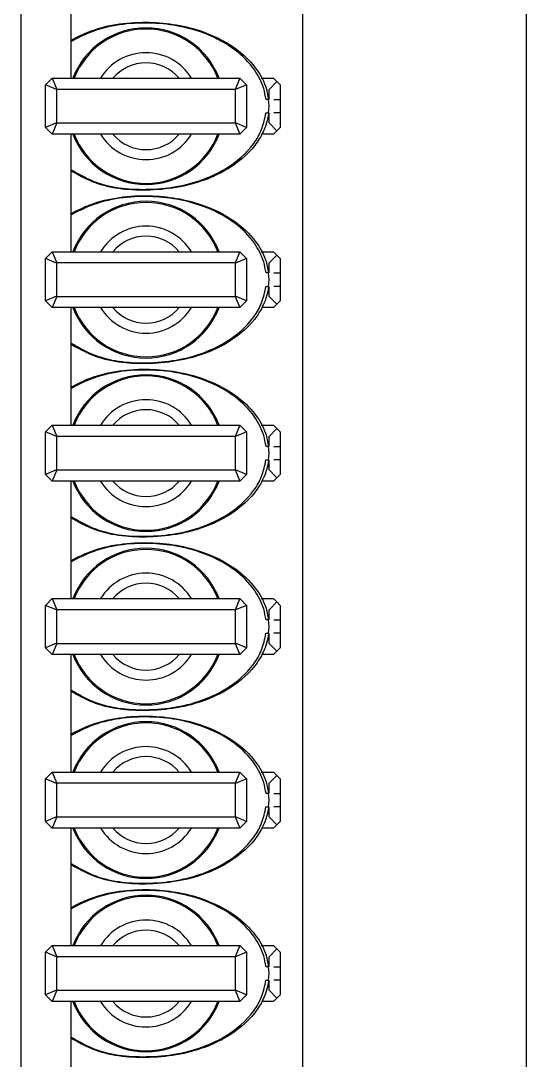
# Model space of a CAD drawing. Header units: millimetres. Extents: x 10 to 584, y 10 to 410.
# Drawn here: x 491.876 to 493.383, y 308.537 to 311.633 of the extents above; entities that cross this region are included whole.
import ezdxf

# ---------------------------------------------------------------- set-up
doc = ezdxf.new("R2010")
doc.units = ezdxf.units.MM

msp = doc.modelspace()

# ---------------------------------------------------------------- linework, layer by layer
at = {"color": 7, "linetype": 'Continuous', "lineweight": 25}
for p, q in [((491.87622, 314.51165), (491.87622, 304.51165)), ((492.71622, 314.51165), (492.71622, 304.51165)), ((493.38289, 314.51165), (493.38289, 304.51165)), ((492.02622, 311.46165), (492.02622, 311.81165)), ((491.94955, 311.44165), (491.96955, 311.46165)), ((491.96955, 311.46165), (492.52955, 311.46165)), ((491.96955, 311.46165), (491.98336, 311.42831)), ((492.52955, 311.46165), (492.51575, 311.42831)), ((492.52955, 311.46165), (492.54955, 311.44165)), ((492.59259, 311.46165), (492.62955, 311.46165)), ((492.61622, 311.42831), (492.63955, 311.45165)), ((492.62955, 311.46165), (492.63955, 311.45165)), ((492.63955, 311.45165), (492.64955, 311.44165)), ((491.94955, 311.31498), (491.94955, 311.44165)), ((491.98289, 311.42784), (491.94955, 311.44165)), ((491.98336, 311.42831), (491.98289, 311.42784)), ((491.98289, 311.42784), (491.98289, 311.32879)), ((492.51575, 311.42831), (491.98336, 311.42831)), ((492.51622, 311.42784), (492.51575, 311.42831)), ((492.54955, 311.44165), (492.51622, 311.42784)), ((492.51622, 311.32879), (492.51622, 311.42784)), ((492.54955, 311.44165), (492.54955, 311.31498)), ((492.61622, 311.39831), (492.61622, 311.42831)), ((492.64955, 311.44165), (492.64955, 311.39831)), ((492.61505, 311.39831), (492.60721, 311.39831)), ((492.60712, 311.35831), (492.61505, 311.35831)), ((492.61622, 311.32831), (492.61622, 311.35831)), ((492.64955, 311.35831), (492.64955, 311.31498)), ((491.98289, 311.32879), (491.94955, 311.31498)), ((491.98336, 311.32831), (491.96955, 311.29498)), ((491.98289, 311.32879), (491.98336, 311.32831)), ((491.98336, 311.32831), (492.51575, 311.32831)), ((492.51575, 311.32831), (492.51622, 311.32879)), ((492.51575, 311.32831), (492.52955, 311.29498)), ((492.54955, 311.31498), (492.51622, 311.32879)), ((492.63955, 311.30498), (492.61622, 311.32831)), ((491.96955, 311.29498), (491.94955, 311.31498)), ((492.52955, 311.29498), (491.96955, 311.29498)), ((492.02622, 310.94498), (492.02622, 311.29498)), ((492.54955, 311.31498), (492.52955, 311.29498)), ((492.62955, 311.29498), (492.59433, 311.29498)), ((492.63955, 311.30498), (492.62955, 311.29498)), ((492.64955, 311.31498), (492.63955, 311.30498)), ((491.94955, 310.92498), (491.96955, 310.94498)), ((491.98289, 310.91117), (491.94955, 310.92498)), ((491.94955, 310.79831), (491.94955, 310.92498)), ((491.96955, 310.94498), (492.52955, 310.94498)), ((491.96955, 310.94498), (491.98336, 310.91165)), ((492.52955, 310.94498), (492.51575, 310.91165)), ((492.54955, 310.92498), (492.51622, 310.91117)), ((492.52955, 310.94498), (492.54955, 310.92498)), ((492.54955, 310.92498), (492.54955, 310.79831)), ((492.59259, 310.94498), (492.62955, 310.94498)), ((492.61622, 310.91165), (492.63955, 310.93498)), ((492.62955, 310.94498), (492.63955, 310.93498)), ((492.63955, 310.93498), (492.64955, 310.92498)), ((492.64955, 310.92498), (492.64955, 310.88165)), ((491.98336, 310.91165), (491.98289, 310.91117)), ((491.98289, 310.91117), (491.98289, 310.81212)), ((492.51575, 310.91165), (491.98336, 310.91165)), ((492.51622, 310.91117), (492.51575, 310.91165)), ((492.51622, 310.81212), (492.51622, 310.91117)), ((492.61622, 310.88165), (492.61622, 310.91165)), ((492.61505, 310.88165), (492.60721, 310.88165)), ((492.60712, 310.84165), (492.61505, 310.84165)), ((492.61622, 310.81165), (492.61622, 310.84165)), ((492.64955, 310.84165), (492.64955, 310.79831)), ((491.98289, 310.81212), (491.94955, 310.79831)), ((491.96955, 310.77831), (491.94955, 310.79831)), ((491.98336, 310.81165), (491.96955, 310.77831)), ((491.98289, 310.81212), (491.98336, 310.81165)), ((491.98336, 310.81165), (492.51575, 310.81165)), ((492.51575, 310.81165), (492.51622, 310.81212)), ((492.51575, 310.81165), (492.52955, 310.77831)), ((492.54955, 310.79831), (492.51622, 310.81212)), ((492.54955, 310.79831), (492.52955, 310.77831)), ((492.63955, 310.78831), (492.61622, 310.81165)), ((492.64955, 310.79831), (492.63955, 310.78831)), ((492.52955, 310.77831), (491.96955, 310.77831)), ((492.02622, 310.42831), (492.02622, 310.77831)), ((492.62955, 310.77831), (492.59433, 310.77831)), ((492.63955, 310.78831), (492.62955, 310.77831)), ((491.94955, 310.40831), (491.96955, 310.42831)), ((491.96955, 310.42831), (492.52955, 310.42831)), ((491.96955, 310.42831), (491.98336, 310.39498)), ((492.52955, 310.42831), (492.51575, 310.39498)), ((492.52955, 310.42831), (492.54955, 310.40831)), ((492.59259, 310.42831), (492.62955, 310.42831)), ((492.62955, 310.42831), (492.63955, 310.41831)), ((491.98289, 310.39451), (491.94955, 310.40831)), ((491.94955, 310.28165), (491.94955, 310.40831)), ((491.98336, 310.39498), (491.98289, 310.39451)), ((491.98289, 310.39451), (491.98289, 310.29545)), ((492.51575, 310.39498), (491.98336, 310.39498)), ((492.51622, 310.39451), (492.51575, 310.39498)), ((492.54955, 310.40831), (492.51622, 310.39451)), ((492.51622, 310.29545), (492.51622, 310.39451)), ((492.54955, 310.40831), (492.54955, 310.28165)), ((492.61622, 310.39498), (492.63955, 310.41831)), ((492.61622, 310.36498), (492.61622, 310.39498)), ((492.63955, 310.41831), (492.64955, 310.40831)), ((492.64955, 310.40831), (492.64955, 310.36498)), ((492.61505, 310.36498), (492.60721, 310.36498)), ((492.60712, 310.32498), (492.61505, 310.32498)), ((492.61622, 310.29498), (492.61622, 310.32498)), ((492.64955, 310.32498), (492.64955, 310.28165)), ((491.98289, 310.29545), (491.94955, 310.28165)), ((491.96955, 310.26165), (491.94955, 310.28165)), ((491.98336, 310.29498), (491.96955, 310.26165)), ((491.98289, 310.29545), (491.98336, 310.29498)), ((491.98336, 310.29498), (492.51575, 310.29498)), ((492.51575, 310.29498), (492.51622, 310.29545)), ((492.51575, 310.29498), (492.52955, 310.26165)), ((492.54955, 310.28165), (492.51622, 310.29545)), ((492.54955, 310.28165), (492.52955, 310.26165)), ((492.63955, 310.27165), (492.61622, 310.29498)), ((492.63955, 310.27165), (492.62955, 310.26165)), ((492.64955, 310.28165), (492.63955, 310.27165)), ((492.52955, 310.26165), (491.96955, 310.26165)), ((492.02622, 309.91165), (492.02622, 310.26165)), ((492.62955, 310.26165), (492.59433, 310.26165)), ((491.94955, 309.89165), (491.96955, 309.91165)), ((491.96955, 309.91165), (492.52955, 309.91165)), ((491.96955, 309.91165), (491.98336, 309.87831)), ((492.52955, 309.91165), (492.51575, 309.87831)), ((492.52955, 309.91165), (492.54955, 309.89165)), ((492.59259, 309.91165), (492.62955, 309.91165)), ((492.61622, 309.87831), (492.63955, 309.90165)), ((492.62955, 309.91165), (492.63955, 309.90165)), ((492.63955, 309.90165), (492.64955, 309.89165)), ((491.98289, 309.87784), (491.94955, 309.89165)), ((491.94955, 309.76498), (491.94955, 309.89165)), ((491.98336, 309.87831), (491.98289, 309.87784)), ((491.98289, 309.87784), (491.98289, 309.77879)), ((492.51575, 309.87831), (491.98336, 309.87831)), ((492.51622, 309.87784), (492.51575, 309.87831)), ((492.54955, 309.89165), (492.51622, 309.87784)), ((492.51622, 309.77879), (492.51622, 309.87784)), ((492.54955, 309.89165), (492.54955, 309.76498)), ((492.61622, 309.84831), (492.61622, 309.87831)), ((492.64955, 309.89165), (492.64955, 309.84831)), ((492.61505, 309.84831), (492.60721, 309.84831)), ((492.60712, 309.80831), (492.61505, 309.80831)), ((492.61622, 309.77831), (492.61622, 309.80831)), ((492.64955, 309.80831), (492.64955, 309.76498)), ((491.98289, 309.77879), (491.94955, 309.76498)), ((491.98336, 309.77831), (491.96955, 309.74498)), ((491.98289, 309.77879), (491.98336, 309.77831)), ((491.98336, 309.77831), (492.51575, 309.77831)), ((492.51575, 309.77831), (492.51622, 309.77879)), ((492.51575, 309.77831), (492.52955, 309.74498)), ((492.54955, 309.76498), (492.51622, 309.77879)), ((492.63955, 309.75498), (492.61622, 309.77831)), ((491.96955, 309.74498), (491.94955, 309.76498)), ((492.52955, 309.74498), (491.96955, 309.74498)), ((492.02622, 309.39498), (492.02622, 309.74498)), ((492.54955, 309.76498), (492.52955, 309.74498)), ((492.62955, 309.74498), (492.59433, 309.74498)), ((492.63955, 309.75498), (492.62955, 309.74498)), ((492.64955, 309.76498), (492.63955, 309.75498)), ((491.94955, 309.37498), (491.96955, 309.39498)), ((491.94955, 309.24831), (491.94955, 309.37498)), ((491.98289, 309.36117), (491.94955, 309.37498)), ((491.96955, 309.39498), (492.52955, 309.39498)), ((491.96955, 309.39498), (491.98336, 309.36165)), ((492.52955, 309.39498), (492.51575, 309.36165)), ((492.54955, 309.37498), (492.51622, 309.36117)), ((492.52955, 309.39498), (492.54955, 309.37498)), ((492.54955, 309.37498), (492.54955, 309.24831)), ((492.59259, 309.39498), (492.62955, 309.39498)), ((492.61622, 309.36165), (492.63955, 309.38498)), ((492.62955, 309.39498), (492.63955, 309.38498)), ((492.63955, 309.38498), (492.64955, 309.37498)), ((492.64955, 309.37498), (492.64955, 309.33165)), ((491.98336, 309.36165), (491.98289, 309.36117)), ((491.98289, 309.36117), (491.98289, 309.26212)), ((492.51575, 309.36165), (491.98336, 309.36165)), ((492.51622, 309.36117), (492.51575, 309.36165)), ((492.51622, 309.26212), (492.51622, 309.36117)), ((492.61622, 309.33165), (492.61622, 309.36165)), ((492.61505, 309.33165), (492.60721, 309.33165)), ((492.60712, 309.29165), (492.61505, 309.29165)), ((492.61622, 309.26165), (492.61622, 309.29165)), ((492.64955, 309.29165), (492.64955, 309.24831)), ((491.98289, 309.26212), (491.94955, 309.24831)), ((491.96955, 309.22831), (491.94955, 309.24831)), ((491.98336, 309.26165), (491.96955, 309.22831)), ((491.98289, 309.26212), (491.98336, 309.26165)), ((491.98336, 309.26165), (492.51575, 309.26165)), ((492.51575, 309.26165), (492.51622, 309.26212)), ((492.51575, 309.26165), (492.52955, 309.22831)), ((492.54955, 309.24831), (492.51622, 309.26212)), ((492.54955, 309.24831), (492.52955, 309.22831)), ((492.63955, 309.23831), (492.61622, 309.26165)), ((492.64955, 309.24831), (492.63955, 309.23831)), ((492.52955, 309.22831), (491.96955, 309.22831)), ((492.02622, 308.87831), (492.02622, 309.22831)), ((492.62955, 309.22831), (492.59433, 309.22831)), ((492.63955, 309.23831), (492.62955, 309.22831)), ((491.94955, 308.85831), (491.96955, 308.87831)), ((491.96955, 308.87831), (492.52955, 308.87831)), ((491.96955, 308.87831), (491.98336, 308.84498)), ((492.52955, 308.87831), (492.51575, 308.84498)), ((492.52955, 308.87831), (492.54955, 308.85831)), ((492.59259, 308.87831), (492.62955, 308.87831)), ((492.62955, 308.87831), (492.63955, 308.86831)), ((491.98289, 308.84451), (491.94955, 308.85831)), ((491.94955, 308.73165), (491.94955, 308.85831)), ((491.98336, 308.84498), (491.98289, 308.84451)), ((491.98289, 308.84451), (491.98289, 308.74545)), ((492.51575, 308.84498), (491.98336, 308.84498)), ((492.51622, 308.84451), (492.51575, 308.84498)), ((492.54955, 308.85831), (492.51622, 308.84451)), ((492.51622, 308.74545), (492.51622, 308.84451)), ((492.54955, 308.85831), (492.54955, 308.73165)), ((492.61622, 308.84498), (492.63955, 308.86831)), ((492.61622, 308.81498), (492.61622, 308.84498)), ((492.63955, 308.86831), (492.64955, 308.85831)), ((492.64955, 308.85831), (492.64955, 308.81498)), ((492.61505, 308.81498), (492.60721, 308.81498)), ((492.60712, 308.77498), (492.61505, 308.77498)), ((492.61622, 308.74498), (492.61622, 308.77498)), ((492.64955, 308.77498), (492.64955, 308.73165)), ((491.98289, 308.74545), (491.94955, 308.73165)), ((491.96955, 308.71165), (491.94955, 308.73165)), ((491.98336, 308.74498), (491.96955, 308.71165)), ((491.98289, 308.74545), (491.98336, 308.74498)), ((491.98336, 308.74498), (492.51575, 308.74498)), ((492.51575, 308.74498), (492.51622, 308.74545)), ((492.51575, 308.74498), (492.52955, 308.71165)), ((492.54955, 308.73165), (492.51622, 308.74545)), ((492.54955, 308.73165), (492.52955, 308.71165)), ((492.63955, 308.72165), (492.61622, 308.74498)), ((492.63955, 308.72165), (492.62955, 308.71165)), ((492.64955, 308.73165), (492.63955, 308.72165)), ((492.52955, 308.71165), (491.96955, 308.71165)), ((492.02622, 308.36165), (492.02622, 308.71165)), ((492.62955, 308.71165), (492.59433, 308.71165))]:
    msp.add_line(p, q, dxfattribs=at)
for centre, start, end in [((492.24955, 311.37831), 20.92483, 159.07517), ((492.24955, 311.37831), 200.92483, 339.07517), ((492.24955, 310.86165), 20.92483, 159.07517), ((492.24955, 310.86165), 200.92483, 339.07517), ((492.24955, 310.34498), 20.92483, 159.07517), ((492.24955, 310.34498), 200.92483, 339.07517), ((492.24955, 309.82831), 20.92483, 159.07517), ((492.24955, 309.82831), 200.92483, 339.07517), ((492.24955, 309.31165), 20.92483, 159.07517), ((492.24955, 309.31165), 200.92483, 339.07517), ((492.24955, 308.79498), 20.92483, 159.07517), ((492.24955, 308.79498), 200.92483, 339.07517)]:
    msp.add_arc(centre, 0.23333, start, end, dxfattribs=at)
at = {"color": 59, "linetype": 'Continuous', "lineweight": 25}
for centre, radius, start, end in [((492.24955, 311.37831), 0.22981, 21.26068, 158.73932), ((492.24955, 311.37831), 0.15921, 31.5611, 148.4389), ((492.24955, 311.37831), 0.1294, 40.09101, 139.90899), ((492.24955, 311.37831), 0.22981, 201.26068, 338.73932), ((492.24955, 311.37831), 0.15921, 211.5611, 328.4389), ((492.24955, 311.37831), 0.1294, 220.09101, 319.90899), ((492.24955, 310.86165), 0.22981, 21.26068, 158.73932), ((492.24955, 310.86165), 0.15921, 31.5611, 148.4389), ((492.24955, 310.86165), 0.1294, 40.09101, 139.90899), ((492.24955, 310.86165), 0.22981, 201.26068, 338.73932), ((492.24955, 310.86165), 0.15921, 211.5611, 328.4389), ((492.24955, 310.86165), 0.1294, 220.09101, 319.90899), ((492.24955, 310.34498), 0.22981, 21.26068, 158.73932), ((492.24955, 310.34498), 0.15921, 31.5611, 148.4389), ((492.24955, 310.34498), 0.1294, 40.09101, 139.90899), ((492.24955, 310.34498), 0.22981, 201.26068, 338.73932), ((492.24955, 310.34498), 0.15921, 211.5611, 328.4389), ((492.24955, 310.34498), 0.1294, 220.09101, 319.90899), ((492.24955, 309.82831), 0.22981, 21.26068, 158.73932), ((492.24955, 309.82831), 0.15921, 31.5611, 148.4389), ((492.24955, 309.82831), 0.1294, 40.09101, 139.90899), ((492.24955, 309.82831), 0.22981, 201.26068, 338.73932), ((492.24955, 309.82831), 0.15921, 211.5611, 328.4389), ((492.24955, 309.82831), 0.1294, 220.09101, 319.90899), ((492.24955, 309.31165), 0.22981, 21.26068, 158.73932), ((492.24955, 309.31165), 0.15921, 31.5611, 148.4389), ((492.24955, 309.31165), 0.1294, 40.09101, 139.90899), ((492.24955, 309.31165), 0.22981, 201.26068, 338.73932), ((492.24955, 309.31165), 0.15921, 211.5611, 328.4389), ((492.24955, 309.31165), 0.1294, 220.09101, 319.90899), ((492.24955, 308.79498), 0.22981, 21.26068, 158.73932), ((492.24955, 308.79498), 0.15921, 31.5611, 148.4389), ((492.24955, 308.79498), 0.1294, 40.09101, 139.90899), ((492.24955, 308.79498), 0.22981, 201.26068, 338.73932), ((492.24955, 308.79498), 0.15921, 211.5611, 328.4389), ((492.24955, 308.79498), 0.1294, 220.09101, 319.90899)]:
    msp.add_arc(centre, radius, start, end, dxfattribs=at)
at = {"color": 7, "linetype": 'Continuous', "lineweight": 25}
for centre in [(492.24955, 311.37831), (492.24955, 310.86165), (492.24955, 310.34498), (492.24955, 309.82831), (492.24955, 309.31165), (492.24955, 308.79498)]:
    msp.add_ellipse(centre, major_axis=(-0.36667, 0), ratio=0.6818182, start_param=3.0615071, end_param=3.2216782, dxfattribs=at)
for points, knots in [([(492.02622, 311.57533), (492.0415, 311.58303), (492.11036, 311.61771), (492.24402, 311.63647), (492.39756, 311.61457), (492.5088, 311.56148), (492.57399, 311.50055), (492.60601, 311.44577), (492.6125, 311.41167), (492.61505, 311.39831)], [0, 0, 0, 0, 0.0734562, 0.3309748, 0.562253, 0.733186, 0.8514207, 0.9417855, 1, 1, 1, 1]), ([(492.63053, 311.39831), (492.63359, 311.39831), (492.64521, 311.39831), (492.64906, 311.39831), (492.64948, 311.39831), (492.64955, 311.39831)], [0, 0, 0, 0, 0.2301759, 0.8737531, 1, 1, 1, 1]), ([(492.61505, 311.35831), (492.61498, 311.35775), (492.61265, 311.33849), (492.60212, 311.30374), (492.56347, 311.24217), (492.50251, 311.19286), (492.39349, 311.14193), (492.2563, 311.12098), (492.1154, 311.13592), (492.04714, 311.17351), (492.02622, 311.18503)], [0, 0, 0, 0, 0.0024244, 0.0832315, 0.1526605, 0.3122964, 0.4103004, 0.6672603, 0.8980368, 1, 1, 1, 1]), ([(492.64955, 311.35831), (492.64867, 311.35831), (492.64736, 311.35831), (492.63501, 311.35831), (492.63093, 311.35831)], [0, 0, 0, 0, 0.6701369, 1, 1, 1, 1]), ([(492.02622, 311.05866), (492.0415, 311.06636), (492.11036, 311.10104), (492.24402, 311.1198), (492.39756, 311.0979), (492.5088, 311.04482), (492.57399, 310.98388), (492.60601, 310.92911), (492.6125, 310.89501), (492.61505, 310.88165)], [0, 0, 0, 0, 0.0734562, 0.3309748, 0.562253, 0.733186, 0.8514207, 0.9417855, 1, 1, 1, 1]), ([(492.63053, 310.88165), (492.63359, 310.88165), (492.64521, 310.88165), (492.64906, 310.88165), (492.64948, 310.88165), (492.64955, 310.88165)], [0, 0, 0, 0, 0.2301759, 0.8737531, 1, 1, 1, 1]), ([(492.61505, 310.84165), (492.61498, 310.84109), (492.61265, 310.82182), (492.60212, 310.78707), (492.56347, 310.7255), (492.50251, 310.67619), (492.39349, 310.62527), (492.2563, 310.60431), (492.1154, 310.61926), (492.04714, 310.65685), (492.02622, 310.66836)], [0, 0, 0, 0, 0.0024244, 0.0832315, 0.1526605, 0.3122964, 0.4103004, 0.6672603, 0.8980368, 1, 1, 1, 1]), ([(492.64955, 310.84165), (492.64867, 310.84165), (492.64736, 310.84165), (492.63501, 310.84165), (492.63093, 310.84165)], [0, 0, 0, 0, 0.6701369, 1, 1, 1, 1]), ([(492.02622, 310.54199), (492.0415, 310.54969), (492.11036, 310.58437), (492.24402, 310.60314), (492.39756, 310.58123), (492.5088, 310.52815), (492.57399, 310.46721), (492.60601, 310.41244), (492.6125, 310.37834), (492.61505, 310.36498)], [0, 0, 0, 0, 0.0734562, 0.3309748, 0.562253, 0.733186, 0.8514207, 0.9417855, 1, 1, 1, 1]), ([(492.63053, 310.36498), (492.63359, 310.36498), (492.64521, 310.36498), (492.64906, 310.36498), (492.64948, 310.36498), (492.64955, 310.36498)], [0, 0, 0, 0, 0.2301759, 0.8737531, 1, 1, 1, 1]), ([(492.61505, 310.32498), (492.61498, 310.32442), (492.61265, 310.30515), (492.60212, 310.27041), (492.56347, 310.20883), (492.50251, 310.15953), (492.39349, 310.1086), (492.2563, 310.08764), (492.1154, 310.10259), (492.04714, 310.14018), (492.02622, 310.1517)], [0, 0, 0, 0, 0.0024244, 0.0832315, 0.1526605, 0.3122964, 0.4103004, 0.6672603, 0.8980368, 1, 1, 1, 1]), ([(492.64955, 310.32498), (492.64867, 310.32498), (492.64736, 310.32498), (492.63501, 310.32498), (492.63093, 310.32498)], [0, 0, 0, 0, 0.6701369, 1, 1, 1, 1]), ([(492.02622, 310.02533), (492.0415, 310.03303), (492.11036, 310.06771), (492.24402, 310.08647), (492.39756, 310.06457), (492.5088, 310.01148), (492.57399, 309.95055), (492.60601, 309.89577), (492.6125, 309.86167), (492.61505, 309.84831)], [0, 0, 0, 0, 0.0734562, 0.3309748, 0.562253, 0.733186, 0.8514207, 0.9417855, 1, 1, 1, 1]), ([(492.63053, 309.84831), (492.63359, 309.84831), (492.64521, 309.84831), (492.64906, 309.84831), (492.64948, 309.84831), (492.64955, 309.84831)], [0, 0, 0, 0, 0.2301759, 0.8737531, 1, 1, 1, 1]), ([(492.61505, 309.80831), (492.61498, 309.80775), (492.61265, 309.78849), (492.60212, 309.75374), (492.56347, 309.69217), (492.50251, 309.64286), (492.39349, 309.59193), (492.2563, 309.57098), (492.1154, 309.58592), (492.04714, 309.62351), (492.02622, 309.63503)], [0, 0, 0, 0, 0.0024244, 0.0832315, 0.1526605, 0.3122964, 0.4103004, 0.6672603, 0.8980368, 1, 1, 1, 1]), ([(492.64955, 309.80831), (492.64867, 309.80831), (492.64736, 309.80831), (492.63501, 309.80831), (492.63093, 309.80831)], [0, 0, 0, 0, 0.6701369, 1, 1, 1, 1]), ([(492.02622, 309.50866), (492.0415, 309.51636), (492.11036, 309.55104), (492.24402, 309.5698), (492.39756, 309.5479), (492.5088, 309.49482), (492.57399, 309.43388), (492.60601, 309.37911), (492.6125, 309.34501), (492.61505, 309.33165)], [0, 0, 0, 0, 0.0734562, 0.3309748, 0.562253, 0.733186, 0.8514207, 0.9417855, 1, 1, 1, 1]), ([(492.63053, 309.33165), (492.63359, 309.33165), (492.64521, 309.33165), (492.64906, 309.33165), (492.64948, 309.33165), (492.64955, 309.33165)], [0, 0, 0, 0, 0.2301759, 0.8737531, 1, 1, 1, 1]), ([(492.61505, 309.29165), (492.61498, 309.29109), (492.61265, 309.27182), (492.60212, 309.23707), (492.56347, 309.1755), (492.50251, 309.12619), (492.39349, 309.07527), (492.2563, 309.05431), (492.1154, 309.06926), (492.04714, 309.10685), (492.02622, 309.11836)], [0, 0, 0, 0, 0.0024244, 0.0832315, 0.1526605, 0.3122964, 0.4103004, 0.6672603, 0.8980368, 1, 1, 1, 1]), ([(492.64955, 309.29165), (492.64867, 309.29165), (492.64736, 309.29165), (492.63501, 309.29165), (492.63093, 309.29165)], [0, 0, 0, 0, 0.6701369, 1, 1, 1, 1]), ([(492.02622, 308.99199), (492.0415, 308.99969), (492.11036, 309.03437), (492.24402, 309.05314), (492.39756, 309.03123), (492.5088, 308.97815), (492.57399, 308.91721), (492.60601, 308.86244), (492.6125, 308.82834), (492.61505, 308.81498)], [0, 0, 0, 0, 0.0734562, 0.3309748, 0.562253, 0.733186, 0.8514207, 0.9417855, 1, 1, 1, 1]), ([(492.63053, 308.81498), (492.63359, 308.81498), (492.64521, 308.81498), (492.64906, 308.81498), (492.64948, 308.81498), (492.64955, 308.81498)], [0, 0, 0, 0, 0.2301759, 0.8737531, 1, 1, 1, 1]), ([(492.61505, 308.77498), (492.61498, 308.77442), (492.61265, 308.75515), (492.60212, 308.72041), (492.56347, 308.65883), (492.50251, 308.60953), (492.39349, 308.5586), (492.2563, 308.53764), (492.1154, 308.55259), (492.04714, 308.59018), (492.02622, 308.6017)], [0, 0, 0, 0, 0.0024244, 0.0832315, 0.1526605, 0.3122964, 0.4103004, 0.6672603, 0.8980368, 1, 1, 1, 1]), ([(492.64955, 308.77498), (492.64867, 308.77498), (492.64736, 308.77498), (492.63501, 308.77498), (492.63093, 308.77498)], [0, 0, 0, 0, 0.6701369, 1, 1, 1, 1])]:
    msp.add_open_spline(points, degree=3, knots=knots, dxfattribs=at)
at = {"color": 59, "linetype": 'Continuous', "lineweight": 25}
for points, knots in [([(492.60721, 311.39831), (492.60529, 311.40936), (492.59983, 311.4408), (492.57163, 311.49457), (492.50826, 311.55737), (492.39748, 311.61194), (492.244, 311.63422), (492.11005, 311.61488), (492.04159, 311.57901), (492.02622, 311.57096)], [0, 0, 0, 0, 0.0485598, 0.138277, 0.2581916, 0.4311444, 0.6646951, 0.9247029, 1, 1, 1, 1]), ([(492.02622, 311.18926), (492.04721, 311.17725), (492.11509, 311.13843), (492.25641, 311.12325), (492.39343, 311.1448), (492.50181, 311.19722), (492.56083, 311.24806), (492.59696, 311.30917), (492.60366, 311.34156), (492.60712, 311.35831)], [0, 0, 0, 0, 0.104358, 0.3375039, 0.5970609, 0.6961739, 0.857456, 0.9262907, 1, 1, 1, 1]), ([(492.60721, 310.88165), (492.60529, 310.89269), (492.59983, 310.92413), (492.57163, 310.97791), (492.50826, 311.0407), (492.39748, 311.09527), (492.244, 311.11755), (492.11005, 311.09821), (492.04159, 311.06234), (492.02622, 311.05429)], [0, 0, 0, 0, 0.0485598, 0.138277, 0.2581916, 0.4311444, 0.6646951, 0.9247029, 1, 1, 1, 1]), ([(492.02622, 310.67259), (492.04721, 310.66059), (492.11509, 310.62177), (492.25641, 310.60658), (492.39343, 310.62814), (492.50181, 310.68055), (492.56083, 310.7314), (492.59696, 310.7925), (492.60366, 310.82489), (492.60712, 310.84165)], [0, 0, 0, 0, 0.104358, 0.3375039, 0.5970609, 0.6961739, 0.857456, 0.9262907, 1, 1, 1, 1]), ([(492.60721, 310.36498), (492.60529, 310.37602), (492.59983, 310.40746), (492.57163, 310.46124), (492.50826, 310.52404), (492.39748, 310.57861), (492.244, 310.60089), (492.11005, 310.58154), (492.04159, 310.54568), (492.02622, 310.53762)], [0, 0, 0, 0, 0.0485598, 0.138277, 0.2581916, 0.4311444, 0.6646951, 0.9247029, 1, 1, 1, 1]), ([(492.02622, 310.15592), (492.04721, 310.14392), (492.11509, 310.1051), (492.25641, 310.08992), (492.39343, 310.11147), (492.50181, 310.16389), (492.56083, 310.21473), (492.59696, 310.27583), (492.60366, 310.30823), (492.60712, 310.32498)], [0, 0, 0, 0, 0.104358, 0.3375039, 0.5970609, 0.6961739, 0.857456, 0.9262907, 1, 1, 1, 1]), ([(492.60721, 309.84831), (492.60529, 309.85936), (492.59983, 309.8908), (492.57163, 309.94457), (492.50826, 310.00737), (492.39748, 310.06194), (492.244, 310.08422), (492.11005, 310.06488), (492.04159, 310.02901), (492.02622, 310.02096)], [0, 0, 0, 0, 0.0485598, 0.138277, 0.2581916, 0.4311444, 0.6646951, 0.9247029, 1, 1, 1, 1]), ([(492.02622, 309.63926), (492.04721, 309.62725), (492.11509, 309.58843), (492.25641, 309.57325), (492.39343, 309.5948), (492.50181, 309.64722), (492.56083, 309.69806), (492.59696, 309.75917), (492.60366, 309.79156), (492.60712, 309.80831)], [0, 0, 0, 0, 0.104358, 0.3375039, 0.5970609, 0.6961739, 0.857456, 0.9262907, 1, 1, 1, 1]), ([(492.60721, 309.33165), (492.60529, 309.34269), (492.59983, 309.37413), (492.57163, 309.42791), (492.50826, 309.4907), (492.39748, 309.54527), (492.244, 309.56755), (492.11005, 309.54821), (492.04159, 309.51234), (492.02622, 309.50429)], [0, 0, 0, 0, 0.0485598, 0.138277, 0.2581916, 0.4311444, 0.6646951, 0.9247029, 1, 1, 1, 1]), ([(492.02622, 309.12259), (492.04721, 309.11059), (492.11509, 309.07177), (492.25641, 309.05658), (492.39343, 309.07814), (492.50181, 309.13055), (492.56083, 309.1814), (492.59696, 309.2425), (492.60366, 309.27489), (492.60712, 309.29165)], [0, 0, 0, 0, 0.104358, 0.3375039, 0.5970609, 0.6961739, 0.857456, 0.9262907, 1, 1, 1, 1]), ([(492.60721, 308.81498), (492.60529, 308.82602), (492.59983, 308.85746), (492.57163, 308.91124), (492.50826, 308.97404), (492.39748, 309.02861), (492.244, 309.05089), (492.11005, 309.03154), (492.04159, 308.99568), (492.02622, 308.98762)], [0, 0, 0, 0, 0.0485598, 0.138277, 0.2581916, 0.4311444, 0.6646951, 0.9247029, 1, 1, 1, 1]), ([(492.02622, 308.60592), (492.04721, 308.59392), (492.11509, 308.5551), (492.25641, 308.53992), (492.39343, 308.56147), (492.50181, 308.61389), (492.56083, 308.66473), (492.59696, 308.72583), (492.60366, 308.75823), (492.60712, 308.77498)], [0, 0, 0, 0, 0.104358, 0.3375039, 0.5970609, 0.6961739, 0.857456, 0.9262907, 1, 1, 1, 1])]:
    msp.add_open_spline(points, degree=3, knots=knots, dxfattribs=at)
at = {"color": 7, "linetype": 'Continuous', "lineweight": 25}
for points in [[(492.64955, 311.39831), (492.64955, 311.39165), (492.64955, 311.37831), (492.64955, 311.36498), (492.64955, 311.35831)], [(492.64955, 310.88165), (492.64955, 310.87498), (492.64955, 310.86165), (492.64955, 310.84831), (492.64955, 310.84165)], [(492.64955, 310.36498), (492.64955, 310.35831), (492.64955, 310.34498), (492.64955, 310.33165), (492.64955, 310.32498)], [(492.64955, 309.84831), (492.64955, 309.84165), (492.64955, 309.82831), (492.64955, 309.81498), (492.64955, 309.80831)], [(492.64955, 309.33165), (492.64955, 309.32498), (492.64955, 309.31165), (492.64955, 309.29831), (492.64955, 309.29165)], [(492.64955, 308.81498), (492.64955, 308.80831), (492.64955, 308.79498), (492.64955, 308.78165), (492.64955, 308.77498)]]:
    msp.add_open_spline(points, degree=3, dxfattribs=at)

doc.saveas('drawing.dxf')
